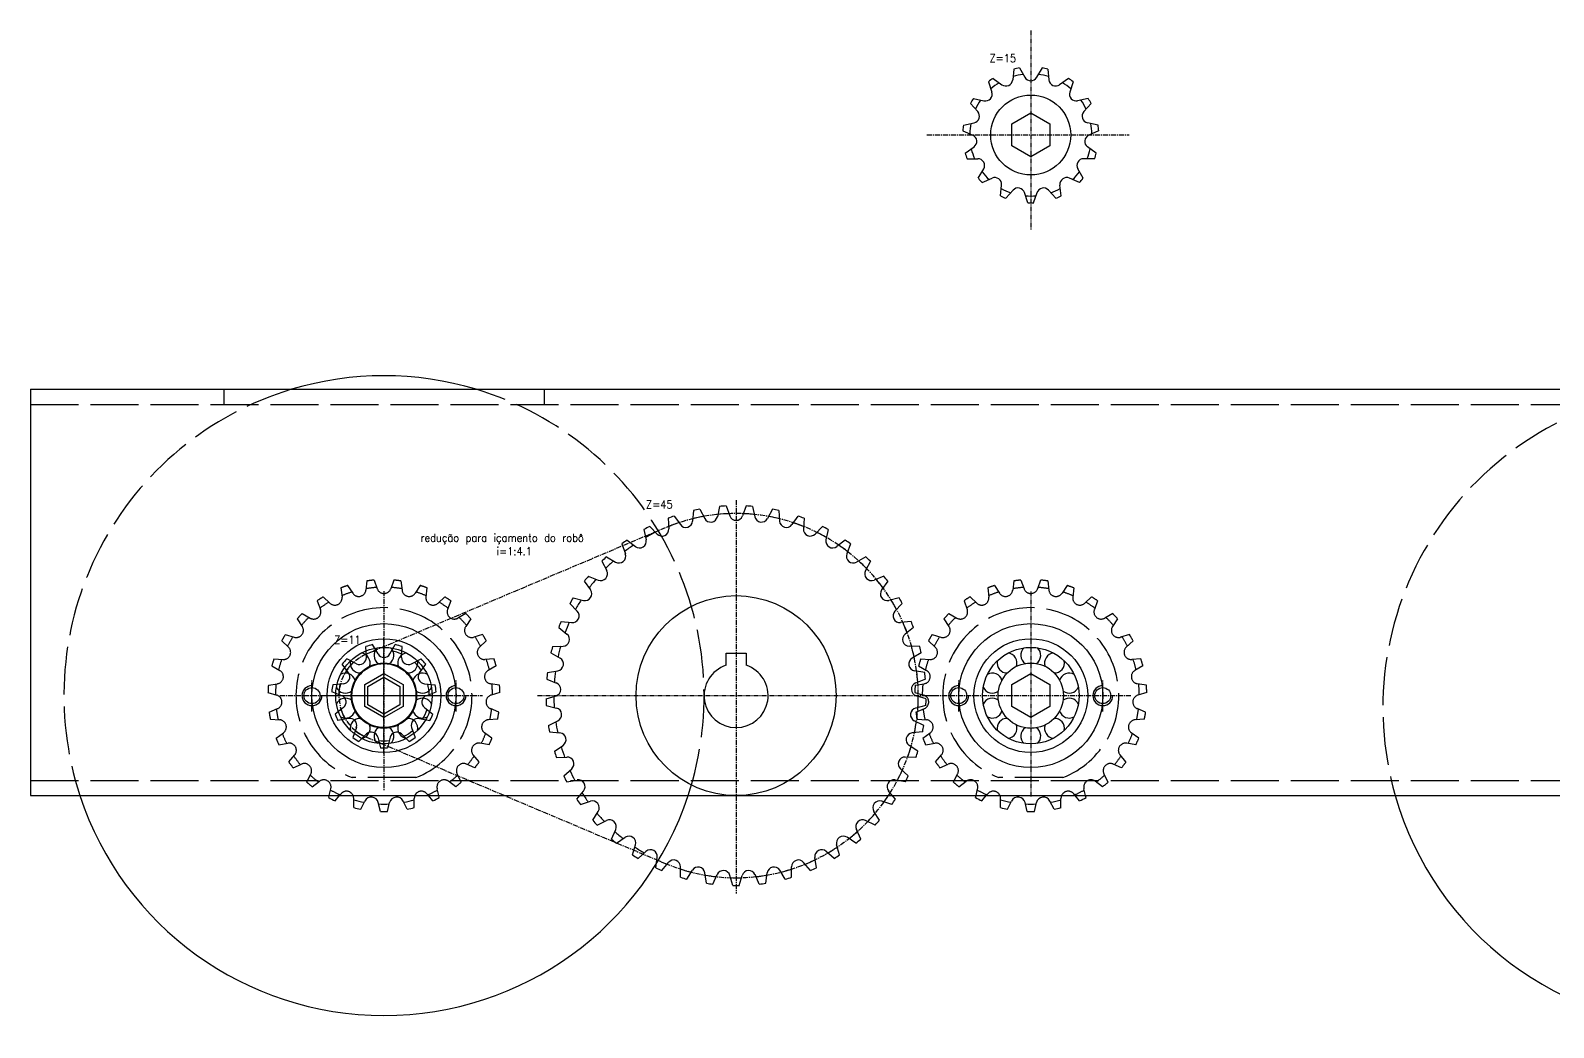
# Model space of a CAD drawing. Extents: x -2365 to 476, y -281 to 1709.
# Drawn here: x -802.7 to -422.1, y 491.6 to 740.9 of the extents above; entities that cross this region are included whole.
import ezdxf

# ---------------------------------------------------------------- set-up
doc = ezdxf.new("R2010")
doc.units = 0
doc.linetypes.add('DASHED', pattern=[15, 12, -3])
doc.linetypes.add('DOT_CENTER', pattern=[2, 1.25, -0.25, 0.25, -0.25])
doc.layers.get('0').update_dxf_attribs({"linetype": 'CONTINUOUS'})
doc.layers.add('1', color=7, linetype='CONTINUOUS')
doc.styles.add('CONVERTER_1', font='txt.shx', dxfattribs={"width": 0.9, "oblique": 15})

# ---------------------------------------------------------------- blocks, each defined once
blk = doc.blocks.new('C', base_point=(-729.23, 560.08))
at = {"layer": '1', "color": 7, "linetype": 'Continuous'}
for p, q in [((-718.79, 584.13), (-718.92, 586.83)), ((-715.87, 584.99), (-717.22, 587.33)), ((-712.92, 584.99), (-711.57, 587.33)), ((-710, 584.13), (-709.87, 586.83)), ((-723.26, 580.24), (-724.83, 582.44)), ((-721.27, 582.54), (-723.67, 583.78)), ((-707.52, 582.54), (-705.12, 583.78)), ((-705.53, 580.24), (-703.96, 582.44)), ((-718.39, 576.88), (-714.39, 579.19)), ((-714.39, 579.19), (-710.39, 576.88)), ((-724.92, 574.54), (-727.43, 575.55)), ((-724.48, 577.56), (-727.18, 577.3)), ((-718.39, 572.26), (-718.39, 576.88)), ((-710.39, 576.88), (-710.39, 572.26)), ((-709.63, 577.32), (-709.63, 571.82)), ((-704.3, 577.56), (-701.61, 577.3)), ((-703.87, 574.54), (-701.36, 575.55)), ((-724.5, 571.63), (-726.62, 569.96)), ((-714.39, 569.95), (-718.39, 572.26)), ((-710.39, 572.26), (-714.39, 569.95)), ((-704.29, 571.63), (-702.16, 569.96)), ((-723.23, 568.86), (-725.89, 568.35)), ((-705.55, 568.86), (-702.9, 568.35)), ((-721.3, 566.63), (-722.19, 564.07)), ((-718.74, 564.99), (-720.7, 563.12)), ((-715.92, 564.16), (-715.28, 561.53)), ((-712.87, 564.16), (-713.51, 561.53)), ((-710.04, 564.99), (-708.09, 563.12)), ((-707.48, 566.63), (-706.6, 564.07))]:
    blk.add_line(p, q, dxfattribs=at)
at = {"layer": '1', "color": 4, "linetype": 'DOT_CENTER'}
for p, q in [((-714.39, 560.08), (-714.39, 589)), ((-729.23, 574.57), (-699.84, 574.57))]:
    blk.add_line(p, q, dxfattribs=at)
at = {"layer": '1', "color": 7, "linetype": 'Continuous'}
blk.add_circle((-714.39, 574.57), 8, dxfattribs=at)
for centre, radius, start, end in [((-714.39, 574.57), 13.07, 102.4816, 110.2457), ((-714.39, 574.57), 13.07, 69.7543, 77.5184), ((-714.39, 574.57), 13.07, 135.2088, 142.973), ((-714.39, 574.57), 11.31, 132.3704, 145.8114), ((-720.49, 584.05), 1.7, -117.2727, 2.7273), ((-714.39, 574.57), 11.31, 99.6431, 113.0841), ((-714.39, 585.84), 1.7, -150, -30), ((-714.39, 574.57), 11.31, 66.9159, 80.3569), ((-708.3, 584.05), 1.7, 177.2727, -62.7273), ((-714.39, 574.57), 11.31, 34.1886, 47.6296), ((-714.39, 574.57), 13.07, 37.027, 44.7912), ((-724.64, 579.25), 1.7, -84.5455, 35.4545), ((-704.14, 579.25), 1.7, 144.5455, -95.4545), ((-714.39, 574.57), 13.07, 167.9361, 175.7003), ((-714.39, 574.57), 11.31, 165.0977, 178.5387), ((-714.39, 574.57), 11.31, 1.4613, 14.9023), ((-714.39, 574.57), 13.07, 4.2997, 12.0639), ((-714.39, 574.57), 11.31, -162.1751, -148.734), ((-725.55, 572.96), 1.7, -51.8182, 68.1818), ((-703.24, 572.96), 1.7, 111.8182, -128.1818), ((-714.39, 574.57), 11.31, -31.266, -17.8249), ((-714.39, 574.57), 13.07, -159.3366, -151.5725), ((-722.91, 567.19), 1.7, -19.0909, 100.9091), ((-705.88, 567.19), 1.7, 79.0909, -160.9091), ((-714.39, 574.57), 13.07, -28.4275, -20.6634), ((-714.39, 574.57), 13.07, -126.6093, -118.8452), ((-714.39, 574.57), 11.31, -129.4478, -116.0068), ((-717.57, 563.75), 1.7, 13.6364, 133.6364), ((-711.22, 563.75), 1.7, 46.3636, 166.3636), ((-714.39, 574.57), 11.31, -63.9932, -50.5522), ((-714.39, 574.57), 13.07, -61.1548, -53.3907), ((-714.39, 574.57), 11.31, -96.7205, -83.2795), ((-714.39, 574.57), 13.07, -93.8821, -86.1179)]:
    blk.add_arc(centre, radius, start, end, dxfattribs=at)
at = {"layer": '1', "color": 4, "linetype": 'DOT_CENTER'}
blk.add_arc((-714.39, 574.57), 11.27, 112.9192, -112.9192, dxfattribs=at)
at = {"layer": '1', "color": 3, "style": 'CONVERTER_1', "width": 0.9}
blk.add_text('Z=11', height=2, dxfattribs=at).set_placement((-726.86, 587.56))
blk = doc.blocks.new('B', base_point=(-676.01, 525.1))
at = {"layer": '1', "color": 7, "linetype": 'Continuous'}
for p, q in [((-637.07, 620.85), (-637.25, 618.23)), ((-635.47, 621.19), (-634.23, 618.87)), ((-630.52, 621.89), (-631.07, 619.31)), ((-628.89, 622), (-627.99, 619.53)), ((-623.89, 622), (-624.8, 619.53)), ((-622.27, 621.89), (-621.72, 619.31)), ((-617.32, 621.19), (-618.55, 618.87)), ((-615.72, 620.85), (-615.54, 618.23)), ((-647.97, 616.89), (-646.14, 614.99)), ((-643.4, 618.92), (-643.22, 616.29)), ((-641.87, 619.48), (-640.32, 617.35)), ((-610.92, 619.48), (-612.47, 617.35)), ((-609.38, 618.92), (-609.57, 616.29)), ((-604.82, 616.89), (-606.65, 614.99)), ((-653.65, 613.47), (-651.57, 611.85)), ((-649.41, 616.12), (-648.86, 613.54)), ((-603.38, 616.12), (-603.92, 613.54)), ((-599.14, 613.47), (-601.21, 611.85)), ((-658.8, 609.3), (-656.52, 607.98)), ((-654.97, 612.51), (-654.07, 610.04)), ((-597.82, 612.51), (-598.72, 610.04)), ((-593.99, 609.3), (-596.27, 607.98)), ((-659.97, 608.16), (-658.73, 605.84)), ((-592.81, 608.16), (-594.05, 605.84)), ((-664.32, 603.16), (-662.77, 601.03)), ((-663.32, 604.45), (-660.87, 603.46)), ((-589.47, 604.45), (-591.91, 603.46)), ((-588.47, 603.16), (-590.01, 601.03)), ((-667.12, 599.02), (-664.56, 598.38)), ((-585.67, 599.02), (-588.23, 598.38)), ((-667.93, 597.61), (-666.1, 595.71)), ((-584.85, 597.61), (-586.68, 595.71)), ((-670.73, 591.6), (-668.66, 589.98)), ((-670.12, 593.12), (-667.5, 592.84)), ((-582.66, 593.12), (-585.28, 592.84)), ((-582.05, 591.6), (-584.13, 589.98)), ((-672.28, 586.85), (-669.64, 586.94)), ((-580.51, 586.85), (-583.14, 586.94)), ((-672.67, 585.27), (-670.39, 583.95)), ((-628.89, 582.17), (-628.89, 585.17)), ((-628.89, 585.17), (-623.89, 585.17)), ((-623.89, 585.17), (-623.89, 582.17)), ((-580.11, 585.27), (-582.39, 583.95)), ((-673.71, 578.72), (-671.27, 577.73)), ((-673.54, 580.34), (-670.95, 580.8)), ((-579.25, 580.34), (-581.84, 580.8)), ((-579.07, 578.72), (-581.52, 577.73)), ((-673.89, 573.73), (-671.38, 574.54)), ((-673.83, 572.1), (-671.27, 571.46)), ((-578.96, 572.1), (-581.51, 571.46)), ((-578.9, 573.73), (-581.41, 574.54)), ((-673.31, 567.13), (-670.94, 568.28)), ((-579.48, 567.13), (-581.85, 568.28)), ((-673.02, 565.52), (-670.4, 565.24)), ((-579.76, 565.52), (-582.38, 565.24)), ((-671.81, 560.67), (-669.63, 562.14)), ((-580.97, 560.67), (-583.16, 562.14)), ((-671.31, 559.12), (-668.68, 559.21)), ((-669.44, 554.48), (-667.48, 556.25)), ((-583.35, 554.48), (-585.31, 556.25)), ((-581.48, 559.12), (-584.11, 559.21)), ((-668.72, 553.02), (-666.13, 553.47)), ((-584.06, 553.02), (-586.66, 553.47)), ((-666.22, 548.69), (-664.53, 550.71)), ((-665.31, 547.33), (-662.8, 548.15)), ((-587.48, 547.33), (-589.98, 548.15)), ((-586.56, 548.69), (-588.26, 550.71)), ((-662.23, 543.4), (-660.84, 545.63)), ((-590.55, 543.4), (-591.95, 545.63)), ((-661.14, 542.18), (-658.77, 543.34)), ((-657.55, 538.71), (-656.47, 541.12)), ((-595.24, 538.71), (-596.31, 541.12)), ((-591.65, 542.18), (-594.01, 543.34)), ((-656.3, 537.66), (-654.11, 539.14)), ((-652.25, 534.72), (-651.53, 537.26)), ((-600.53, 534.72), (-601.26, 537.26)), ((-596.49, 537.66), (-598.67, 539.14)), ((-650.87, 533.86), (-648.91, 535.62)), ((-646.46, 531.51), (-646.09, 534.12)), ((-606.33, 531.51), (-606.7, 534.12)), ((-601.92, 533.86), (-603.88, 535.62)), ((-644.96, 530.85), (-643.27, 532.87)), ((-640.27, 529.14), (-640.27, 531.77)), ((-638.7, 528.69), (-637.3, 530.92)), ((-633.81, 527.65), (-634.18, 530.26)), ((-632.19, 527.42), (-631.12, 529.83)), ((-627.21, 527.08), (-627.94, 529.61)), ((-625.58, 527.08), (-624.85, 529.61)), ((-620.59, 527.42), (-621.66, 529.83)), ((-618.97, 527.65), (-618.61, 530.26)), ((-614.09, 528.69), (-615.48, 530.92)), ((-612.52, 529.14), (-612.52, 531.77)), ((-607.82, 530.85), (-609.52, 532.87))]:
    blk.add_line(p, q, dxfattribs=at)
at = {"layer": '1', "color": 4, "linetype": 'DOT_CENTER'}
for p, q in [((-626.39, 623.41), (-626.39, 525.1)), ((-676.01, 574.57), (-576.17, 574.57))]:
    blk.add_line(p, q, dxfattribs=at)
at = {"layer": '1', "color": 7, "linetype": 'Continuous'}
blk.add_circle((-626.39, 574.57), 25, dxfattribs=at)
for centre, radius, start, end in [((-626.39, 574.57), 47.5, 101.0152, 102.9848), ((-626.39, 574.57), 47.5, 93.0152, 94.9848), ((-626.39, 574.57), 47.5, 85.0152, 86.9848), ((-626.39, 574.57), 47.5, 77.0152, 78.9848), ((-626.39, 574.57), 47.5, 117.0152, 118.9848), ((-626.39, 574.57), 47.5, 109.0152, 110.9848), ((-626.39, 574.57), 45.54, 108.2605, 111.7395), ((-638.95, 618.34), 1.7, -144, -4), ((-626.39, 574.57), 45.54, 100.2605, 103.7395), ((-632.73, 619.67), 1.7, -152, -12), ((-626.39, 574.57), 45.54, 92.2605, 95.7395), ((-626.39, 620.11), 1.7, -160, -20), ((-626.39, 574.57), 45.54, 84.2605, 87.7395), ((-620.06, 619.67), 1.7, -168, -28), ((-626.39, 574.57), 45.54, 76.2605, 79.7395), ((-613.84, 618.34), 1.7, -176, -36), ((-626.39, 574.57), 45.54, 68.2605, 71.7395), ((-626.39, 574.57), 47.5, 69.0152, 70.9848), ((-626.39, 574.57), 47.5, 61.0152, 62.9848), ((-626.39, 574.57), 47.5, 125.0152, 126.9848), ((-650.53, 613.19), 1.7, -128, 12), ((-626.39, 574.57), 45.54, 116.2605, 119.7395), ((-644.92, 616.17), 1.7, -136, 4), ((-607.87, 616.17), 1.7, 176, -44), ((-626.39, 574.57), 45.54, 60.2605, 63.7395), ((-602.26, 613.19), 1.7, 168, -52), ((-626.39, 574.57), 47.5, 53.0152, 54.9848), ((-626.39, 574.57), 47.5, 133.0152, 134.9848), ((-655.67, 609.45), 1.7, -120, 20), ((-626.39, 574.57), 45.54, 124.2605, 127.7395), ((-626.39, 574.57), 45.54, 52.2605, 55.7395), ((-597.12, 609.45), 1.7, 160, -60), ((-626.39, 574.57), 47.5, 45.0152, 46.9848), ((-660.24, 605.04), 1.7, -112, 28), ((-626.39, 574.57), 45.54, 132.2605, 135.7395), ((-626.39, 574.57), 45.54, 44.2605, 47.7395), ((-592.55, 605.04), 1.7, 152, -68), ((-626.39, 574.57), 47.5, 141.0152, 142.9848), ((-626.39, 574.57), 45.54, 140.2605, 143.7395), ((-626.39, 574.57), 45.54, 36.2605, 39.7395), ((-626.39, 574.57), 47.5, 37.0152, 38.9848), ((-626.39, 574.57), 47.5, 149.0152, 150.9848), ((-626.39, 574.57), 45.54, 148.2605, 151.7395), ((-664.15, 600.03), 1.7, -104, 36), ((-588.64, 600.03), 1.7, 144, -76), ((-626.39, 574.57), 45.54, 28.2605, 31.7395), ((-626.39, 574.57), 47.5, 29.0152, 30.9848), ((-667.32, 594.53), 1.7, -96, 44), ((-585.46, 594.53), 1.7, 136, -84), ((-626.39, 574.57), 47.5, 157.0152, 158.9848), ((-626.39, 574.57), 45.54, 156.2605, 159.7395), ((-626.39, 574.57), 45.54, 20.2605, 23.7395), ((-626.39, 574.57), 47.5, 21.0152, 22.9848), ((-626.39, 574.57), 47.5, 165.0152, 166.9848), ((-626.39, 574.57), 45.54, 164.2605, 167.7395), ((-669.7, 588.64), 1.7, -88, 52), ((-583.08, 588.64), 1.7, 128, -92), ((-626.39, 574.57), 45.54, 12.2605, 15.7395), ((-626.39, 574.57), 47.5, 13.0152, 14.9848), ((-671.24, 582.48), 1.7, -80, 60), ((-581.54, 582.48), 1.7, 120, -100), ((-626.39, 574.57), 47.5, 173.0152, 174.9848), ((-626.39, 574.57), 45.54, 172.2605, 175.7395), ((-626.39, 574.57), 8, 108.21, 71.79), ((-626.39, 574.57), 45.54, 4.2605, 7.7395), ((-626.39, 574.57), 47.5, 5.0152, 6.9848), ((-671.91, 576.16), 1.7, -72, 68), ((-580.88, 576.16), 1.7, 112, -108), ((-626.39, 574.57), 47.5, -178.9848, -177.0152), ((-626.39, 574.57), 45.54, -179.7395, -176.2605), ((-671.68, 569.81), 1.7, -64, 76), ((-581.1, 569.81), 1.7, 104, -116), ((-626.39, 574.57), 45.54, -3.7395, -0.2605), ((-626.39, 574.57), 47.5, -2.9848, -1.0152), ((-626.39, 574.57), 45.54, -171.7395, -168.2605), ((-626.39, 574.57), 45.54, -11.7395, -8.2605), ((-626.39, 574.57), 47.5, -170.9848, -169.0152), ((-670.58, 563.55), 1.7, -56, 84), ((-582.21, 563.55), 1.7, 96, -124), ((-626.39, 574.57), 47.5, -10.9848, -9.0152), ((-626.39, 574.57), 47.5, -162.9848, -161.0152), ((-626.39, 574.57), 45.54, -163.7395, -160.2605), ((-626.39, 574.57), 45.54, -19.7395, -16.2605), ((-626.39, 574.57), 47.5, -18.9848, -17.0152), ((-668.62, 557.51), 1.7, -48, 92), ((-626.39, 574.57), 45.54, -155.7395, -152.2605), ((-626.39, 574.57), 45.54, -27.7395, -24.2605), ((-584.17, 557.51), 1.7, 88, -132), ((-626.39, 574.57), 47.5, -154.9848, -153.0152), ((-665.83, 551.8), 1.7, -40, 100), ((-586.95, 551.8), 1.7, 80, -140), ((-626.39, 574.57), 47.5, -26.9848, -25.0152), ((-626.39, 574.57), 47.5, -146.9848, -145.0152), ((-626.39, 574.57), 45.54, -147.7395, -144.2605), ((-662.28, 546.53), 1.7, -32, 108), ((-590.51, 546.53), 1.7, 72, -148), ((-626.39, 574.57), 45.54, -35.7395, -32.2605), ((-626.39, 574.57), 47.5, -34.9848, -33.0152), ((-626.39, 574.57), 45.54, -139.7395, -136.2605), ((-626.39, 574.57), 45.54, -43.7395, -40.2605), ((-626.39, 574.57), 47.5, -138.9848, -137.0152), ((-658.03, 541.81), 1.7, -24, 116), ((-626.39, 574.57), 45.54, -131.7395, -128.2605), ((-626.39, 574.57), 45.54, -51.7395, -48.2605), ((-594.76, 541.81), 1.7, 64, -156), ((-626.39, 574.57), 47.5, -42.9848, -41.0152), ((-626.39, 574.57), 47.5, -130.9848, -129.0152), ((-653.16, 537.73), 1.7, -16, 124), ((-599.63, 537.73), 1.7, 56, -164), ((-626.39, 574.57), 47.5, -50.9848, -49.0152), ((-626.39, 574.57), 47.5, -122.9848, -121.0152), ((-626.39, 574.57), 45.54, -123.7395, -120.2605), ((-647.77, 534.36), 1.7, -8, 132), ((-626.39, 574.57), 45.54, -115.7395, -112.2605), ((-641.97, 531.77), 1.7, 0, 140), ((-610.82, 531.77), 1.7, 40, 180), ((-626.39, 574.57), 45.54, -67.7395, -64.2605), ((-605.01, 534.36), 1.7, 48, -172), ((-626.39, 574.57), 45.54, -59.7395, -56.2605), ((-626.39, 574.57), 47.5, -58.9848, -57.0152), ((-626.39, 574.57), 47.5, -114.9848, -113.0152), ((-626.39, 574.57), 45.54, -107.7395, -104.2605), ((-626.39, 574.57), 47.5, -106.9848, -105.0152), ((-635.86, 530.02), 1.7, 8, 148), ((-626.39, 574.57), 45.54, -99.7395, -96.2605), ((-629.57, 529.14), 1.7, 16, 156), ((-623.22, 529.14), 1.7, 24, 164), ((-626.39, 574.57), 45.54, -83.7395, -80.2605), ((-616.92, 530.02), 1.7, 32, 172), ((-626.39, 574.57), 45.54, -75.7395, -72.2605), ((-626.39, 574.57), 47.5, -74.9848, -73.0152), ((-626.39, 574.57), 47.5, -66.9848, -65.0152), ((-626.39, 574.57), 47.5, -98.9848, -97.0152), ((-626.39, 574.57), 45.54, -91.7395, -88.2605), ((-626.39, 574.57), 47.5, -90.9848, -89.0152), ((-626.39, 574.57), 47.5, -82.9848, -81.0152)]:
    blk.add_arc(centre, radius, start, end, dxfattribs=at)
at = {"layer": '1', "color": 4, "linetype": 'DOT_CENTER'}
blk.add_arc((-626.39, 574.57), 45.54, -112.9192, 112.9192, dxfattribs=at)
at = {"layer": '1', "color": 3, "style": 'CONVERTER_1', "width": 0.9}
blk.add_text('Z=45', height=2, dxfattribs=at).set_placement((-648.89, 621.39))
blk = doc.blocks.new('TOP__88', base_point=(-446.31, 238.51))
at = {"layer": '1', "color": 7, "linetype": 'Continuous'}
for p, q in [((-802.74, 651.17), (-802.74, 549.57)), ((-802.74, 651.17), (33.26, 651.17)), ((33.26, 651.17), (33.26, 549.57)), ((-557.51, 577.32), (-552.74, 580.07)), ((-552.74, 580.07), (-547.98, 577.32)), ((-59.56, 577.32), (-54.79, 580.07)), ((-54.79, 580.07), (-50.03, 577.32)), ((-557.51, 571.82), (-557.51, 577.32)), ((-547.98, 577.32), (-547.98, 571.82)), ((-389.51, 574.32), (-384.74, 577.07)), ((-384.74, 577.07), (-379.98, 574.32)), ((-59.56, 571.82), (-59.56, 577.32)), ((-50.03, 577.32), (-50.03, 571.82)), ((-552.74, 569.07), (-557.51, 571.82)), ((-547.98, 571.82), (-552.74, 569.07)), ((-389.51, 568.82), (-389.51, 574.32)), ((-379.98, 574.32), (-379.98, 568.82)), ((-54.79, 569.07), (-59.56, 571.82)), ((-50.03, 571.82), (-54.79, 569.07)), ((-384.74, 566.07), (-389.51, 568.82)), ((-379.98, 568.82), (-384.74, 566.07)), ((-380.53, 554.07), (-388.96, 554.07)), ((-802.74, 549.57), (33.26, 549.57))]:
    blk.add_line(p, q, dxfattribs=at)
at = {"layer": '1', "color": 4, "linetype": 'DASHED'}
for p, q in [((-754.39, 651.17), (-754.39, 647.37)), ((-674.39, 651.17), (-674.39, 647.37)), ((-417.24, 651.17), (-417.24, 647.37)), ((-352.24, 651.17), (-352.24, 647.37)), ((-94.79, 651.17), (-94.79, 647.37)), ((-14.79, 651.17), (-14.79, 647.37)), ((-802.74, 647.37), (33.26, 647.37)), ((-719.16, 577.32), (-714.39, 580.07)), ((-714.39, 580.07), (-709.63, 577.32)), ((-719.16, 571.82), (-719.16, 577.32)), ((-709.63, 577.32), (-709.63, 571.82)), ((-714.39, 569.07), (-719.16, 571.82)), ((-709.63, 571.82), (-714.39, 569.07)), ((-802.74, 553.37), (33.26, 553.37)), ((-706.41, 554.07), (-722.38, 554.07)), ((-544.76, 554.07), (-560.73, 554.07)), ((-388.96, 554.07), (-398.08, 554.07)), ((-371.41, 554.07), (-380.53, 554.07)), ((-46.81, 554.07), (-62.78, 554.07))]:
    blk.add_line(p, q, dxfattribs=at)
at = {"layer": '1', "color": 4, "linetype": 'DOT_CENTER'}
for p, q in [((-714.39, 600.71), (-714.39, 550.83)), ((-552.74, 600.63), (-552.74, 549.26)), ((-54.79, 599.76), (-54.79, 550.79)), ((-384.74, 596.99), (-384.74, 547.78)), ((-732.39, 570.57), (-732.39, 578.57)), ((-696.39, 570.57), (-696.39, 578.57)), ((-570.74, 570.57), (-570.74, 578.57)), ((-534.74, 570.57), (-534.74, 578.57)), ((-402.74, 567.57), (-402.74, 575.57)), ((-366.74, 567.57), (-366.74, 575.57)), ((-72.79, 570.57), (-72.79, 578.57)), ((-36.79, 570.57), (-36.79, 578.57)), ((-740.39, 574.57), (-689.77, 574.57)), ((-578.95, 574.57), (-527.57, 574.57)), ((-414.61, 571.57), (-354.02, 571.57)), ((-79.57, 574.57), (-30.74, 574.57))]:
    blk.add_line(p, q, dxfattribs=at)
at = {"layer": '1', "color": 7, "linetype": 'Continuous'}
for centre, radius in [((-714.39, 574.57), 18), ((-552.74, 574.57), 18), ((-54.79, 574.57), 18), ((-714.39, 574.57), 14.22), ((-714.39, 574.57), 12.06), ((-552.74, 574.57), 14.22), ((-552.74, 574.57), 12.06), ((-54.79, 574.57), 14.22), ((-54.79, 574.57), 12.06), ((-714.39, 574.57), 8.16), ((-552.74, 574.57), 8.16), ((-384.74, 571.57), 14.22), ((-384.74, 571.57), 12.06), ((-54.79, 574.57), 8.16), ((-384.74, 571.57), 8.16), ((-732.39, 574.57), 2), ((-696.39, 574.57), 2), ((-570.74, 574.57), 2), ((-534.74, 574.57), 2), ((-72.79, 574.57), 2), ((-36.79, 574.57), 2), ((-402.74, 571.57), 2), ((-366.74, 571.57), 2)]:
    blk.add_circle(centre, radius, dxfattribs=at)
at = {"layer": '1', "color": 4, "linetype": 'DASHED'}
for centre, radius, start, end in [((-714.39, 574.57), 80, 106.7642, -161.79), ((-714.39, 574.57), 80, -18.21, 73.2358), ((-384.74, 571.57), 80, 95.732, -164.038), ((-384.74, 571.57), 80, -15.962, 84.268), ((-54.79, 574.57), 80, 106.7642, -161.79), ((-54.79, 574.57), 80, -18.21, 73.2358), ((-714.39, 574.57), 22, -68.72, -111.28), ((-552.74, 574.57), 22, -68.72, -111.28), ((-54.79, 574.57), 22, -68.72, -111.28), ((-384.74, 571.57), 22, -52.6982, -127.3018)]:
    blk.add_arc(centre, radius, start, end, dxfattribs=at)
at = {"layer": '1', "color": 7, "linetype": 'Continuous'}
for centre, radius, start, end in [((-714.39, 574.57), 80, 73.2358, 106.7642), ((-384.74, 571.57), 80, 84.268, 95.732), ((-54.79, 574.57), 80, 73.2358, 106.7642), ((-714.39, 584.66), 2.49, 131.7629, -124.301), ((-714.39, 584.66), 2.49, -55.699, 48.2371), ((-552.74, 584.66), 2.49, 131.7629, -124.301), ((-552.74, 584.66), 2.49, -55.699, 48.2371), ((-384.74, 571.57), 18, 0, -103.5362), ((-54.79, 584.66), 2.49, 131.7629, -124.301), ((-54.79, 584.66), 2.49, -55.699, 48.2371), ((-720.33, 582.73), 2.49, 167.7629, -88.301), ((-720.33, 582.73), 2.49, -19.699, 84.2371), ((-708.46, 582.73), 2.49, 95.7629, -160.301), ((-708.46, 582.73), 2.49, -91.699, 12.2371), ((-558.67, 582.73), 2.49, 167.7629, -88.301), ((-558.67, 582.73), 2.49, -19.699, 84.2371), ((-546.81, 582.73), 2.49, 95.7629, -160.301), ((-546.81, 582.73), 2.49, -91.699, 12.2371), ((-384.74, 581.66), 2.49, 131.7629, -124.301), ((-384.74, 581.66), 2.49, -55.699, 48.2371), ((-60.73, 582.73), 2.49, 167.7629, -88.301), ((-60.73, 582.73), 2.49, -19.699, 84.2371), ((-48.86, 582.73), 2.49, 95.7629, -160.301), ((-48.86, 582.73), 2.49, -91.699, 12.2371), ((-723.99, 577.69), 2.49, 16.301, 120.2371), ((-704.79, 577.69), 2.49, 59.7629, 163.699), ((-562.34, 577.69), 2.49, 16.301, 120.2371), ((-543.14, 577.69), 2.49, 59.7629, 163.699), ((-390.68, 579.73), 2.49, 167.7629, -88.301), ((-390.68, 579.73), 2.49, -19.699, 84.2371), ((-378.81, 579.73), 2.49, 95.7629, -160.301), ((-378.81, 579.73), 2.49, -91.699, 12.2371), ((-64.39, 577.69), 2.49, 16.301, 120.2371), ((-45.19, 577.69), 2.49, 59.7629, 163.699), ((-723.99, 577.69), 2.49, -156.2371, -52.301), ((-704.79, 577.69), 2.49, -127.699, -23.7629), ((-562.34, 577.69), 2.49, -156.2371, -52.301), ((-543.14, 577.69), 2.49, -127.699, -23.7629), ((-394.34, 574.69), 2.49, 16.301, 120.2371), ((-375.14, 574.69), 2.49, 59.7629, 163.699), ((-64.39, 577.69), 2.49, -156.2371, -52.301), ((-45.19, 577.69), 2.49, -127.699, -23.7629), ((-723.99, 571.45), 2.49, 52.301, 156.2371), ((-704.79, 571.45), 2.49, 23.7629, 127.699), ((-562.34, 571.45), 2.49, 52.301, 156.2371), ((-543.14, 571.45), 2.49, 23.7629, 127.699), ((-394.34, 574.69), 2.49, -156.2371, -52.301), ((-384.74, 571.57), 18, -76.4638, 0), ((-375.14, 574.69), 2.49, -127.699, -23.7629), ((-64.39, 571.45), 2.49, 52.301, 156.2371), ((-45.19, 571.45), 2.49, 23.7629, 127.699), ((-723.99, 571.45), 2.49, -120.2371, -16.301), ((-720.33, 566.4), 2.49, 88.301, -167.7629), ((-720.33, 566.4), 2.49, -84.2371, 19.699), ((-708.46, 566.4), 2.49, 160.301, -95.7629), ((-708.46, 566.4), 2.49, -12.2371, 91.699), ((-704.79, 571.45), 2.49, -163.699, -59.7629), ((-562.34, 571.45), 2.49, -120.2371, -16.301), ((-558.67, 566.4), 2.49, 88.301, -167.7629), ((-558.67, 566.4), 2.49, -84.2371, 19.699), ((-546.81, 566.4), 2.49, 160.301, -95.7629), ((-546.81, 566.4), 2.49, -12.2371, 91.699), ((-543.14, 571.45), 2.49, -163.699, -59.7629), ((-394.34, 568.45), 2.49, 52.301, 156.2371), ((-394.34, 568.45), 2.49, -120.2371, -16.301), ((-375.14, 568.45), 2.49, -163.699, -59.7629), ((-375.14, 568.45), 2.49, 23.7629, 127.699), ((-64.39, 571.45), 2.49, -120.2371, -16.301), ((-60.73, 566.4), 2.49, 88.301, -167.7629), ((-60.73, 566.4), 2.49, -84.2371, 19.699), ((-48.86, 566.4), 2.49, 160.301, -95.7629), ((-48.86, 566.4), 2.49, -12.2371, 91.699), ((-45.19, 571.45), 2.49, -163.699, -59.7629), ((-714.39, 564.48), 2.49, 124.301, -131.7629), ((-714.39, 564.48), 2.49, -48.2371, 55.699), ((-552.74, 564.48), 2.49, 124.301, -131.7629), ((-552.74, 564.48), 2.49, -48.2371, 55.699), ((-390.68, 563.4), 2.49, 88.301, -167.7629), ((-390.68, 563.4), 2.49, -84.2371, 19.699), ((-384.74, 561.48), 2.49, 124.301, -131.7629), ((-384.74, 561.48), 2.49, -48.2371, 55.699), ((-378.81, 563.4), 2.49, 160.301, -95.7629), ((-378.81, 563.4), 2.49, -12.2371, 91.699), ((-54.79, 564.48), 2.49, 124.301, -131.7629), ((-54.79, 564.48), 2.49, -48.2371, 55.699), ((-714.39, 574.57), 80, -161.79, -18.21), ((-384.74, 571.57), 80, -164.038, -15.962), ((-54.79, 574.57), 80, -161.79, -18.21)]:
    blk.add_arc(centre, radius, start, end, dxfattribs=at)
at = {"layer": '1', "color": 4, "linetype": 'Continuous'}
for centre in [(-732.39, 574.57), (-696.39, 574.57), (-570.74, 574.57), (-534.74, 574.57), (-72.79, 574.57), (-36.79, 574.57), (-402.74, 571.57), (-366.74, 571.57)]:
    blk.add_arc(centre, 2.5, 90, 0, dxfattribs=at)
blk = doc.blocks.new('TOP__91', base_point=(-792.78, 438.32))
at = {"layer": '1', "color": 4, "linetype": 'DASHED'}
for p, q in [((-563.5, 601.5), (-563.23, 599.22)), ((-561.82, 602.11), (-560.55, 600.19)), ((-557, 603.25), (-557.26, 600.97)), ((-555.22, 603.46), (-554.43, 601.3)), ((-550.27, 603.46), (-551.05, 601.3)), ((-548.49, 603.25), (-548.22, 600.97)), ((-543.67, 602.11), (-544.93, 600.19)), ((-541.99, 601.5), (-542.26, 599.22)), ((-569.42, 598.3), (-568.63, 596.14)), ((-567.92, 599.28), (-566.25, 597.7)), ((-537.56, 599.28), (-539.23, 597.7)), ((-536.07, 598.3), (-536.85, 596.14)), ((-573.21, 595.11), (-571.22, 593.96)), ((-532.27, 595.11), (-534.26, 593.96)), ((-574.44, 593.81), (-573.18, 591.89)), ((-531.05, 593.81), (-532.31, 591.89)), ((-578.29, 588.29), (-576.62, 586.71)), ((-577.4, 589.84), (-575.2, 589.18)), ((-528.09, 589.84), (-530.29, 589.18)), ((-527.19, 588.29), (-528.86, 586.71)), ((-580.25, 583.74), (-577.96, 583.6)), ((-525.23, 583.74), (-527.52, 583.6)), ((-580.77, 582.03), (-578.78, 580.88)), ((-524.72, 582.03), (-526.71, 580.88)), ((-581.73, 575.36), (-579.53, 574.7)), ((-581.63, 577.15), (-579.36, 577.55)), ((-523.86, 577.15), (-526.12, 577.55)), ((-523.75, 575.36), (-525.96, 574.7)), ((-581.44, 570.42), (-579.33, 571.33)), ((-524.04, 570.42), (-526.15, 571.33)), ((-581.13, 568.65), (-578.84, 568.52)), ((-524.35, 568.65), (-526.65, 568.52)), ((-579.71, 563.91), (-577.87, 565.28)), ((-525.77, 563.91), (-527.62, 565.28)), ((-579, 562.27), (-576.74, 562.67)), ((-576.53, 557.98), (-575.05, 559.74)), ((-528.96, 557.98), (-530.44, 559.74)), ((-526.48, 562.27), (-528.74, 562.67)), ((-575.46, 556.54), (-573.35, 557.45)), ((-530.03, 556.54), (-532.14, 557.45)), ((-572.06, 552.94), (-571.03, 554.99)), ((-570.69, 551.79), (-568.85, 553.16)), ((-534.8, 551.79), (-536.64, 553.16)), ((-533.43, 552.94), (-534.46, 554.99)), ((-566.43, 549.57), (-566.02, 551.3)), ((-563.86, 549.57), (-563.48, 550.02)), ((-541.63, 549.57), (-542.01, 550.02)), ((-539.05, 549.57), (-539.47, 551.3))]:
    blk.add_line(p, q, dxfattribs=at)
at = {"layer": '1', "color": 7, "linetype": 'Continuous'}
for p, q in [((-566.55, 549.07), (-566.43, 549.57)), ((-564.95, 548.26), (-563.86, 549.57)), ((-560.3, 546.57), (-560.3, 548.87)), ((-558.56, 546.16), (-557.53, 548.21)), ((-546.93, 546.16), (-547.96, 548.21)), ((-545.19, 546.57), (-545.19, 548.87)), ((-540.53, 548.26), (-541.63, 549.57)), ((-538.94, 549.07), (-539.05, 549.57)), ((-553.64, 545.58), (-554.17, 547.82)), ((-551.85, 545.58), (-551.32, 547.82))]:
    blk.add_line(p, q, dxfattribs=at)
at = {"layer": '1', "color": 4, "linetype": 'DASHED'}
for centre, radius, start, end in [((-552.74, 574.57), 29, 108.2341, 111.7659), ((-552.74, 574.57), 27.12, 93.8287, 99.5047), ((-552.74, 574.57), 29, 94.9008, 98.4326), ((-552.74, 574.57), 27.12, 80.4953, 86.1713), ((-552.74, 574.57), 29, 81.5674, 85.0992), ((-552.74, 574.57), 29, 68.2341, 71.7659), ((-552.74, 574.57), 29, 121.5674, 125.0992), ((-552.74, 574.57), 27.12, 120.4953, 126.1713), ((-565.02, 599.01), 1.8, -133.3333, 6.6667), ((-552.74, 574.57), 27.12, 107.162, 112.838), ((-559.05, 601.18), 1.8, -146.6667, -6.6667), ((-552.74, 601.92), 1.8, -160, -20), ((-546.44, 601.18), 1.8, -173.3333, -33.3333), ((-552.74, 574.57), 27.12, 67.162, 72.838), ((-540.47, 599.01), 1.8, 173.3333, -46.6667), ((-552.74, 574.57), 27.12, 53.8287, 59.5047), ((-552.74, 574.57), 29, 54.9008, 58.4326), ((-552.74, 574.57), 29, 134.9008, 138.4326), ((-552.74, 574.57), 27.12, 133.8287, 139.5047), ((-570.32, 595.52), 1.8, -120, 20), ((-535.16, 595.52), 1.8, 160, -60), ((-552.74, 574.57), 27.12, 40.4953, 46.1713), ((-552.74, 574.57), 29, 41.5674, 45.0992), ((-574.68, 590.9), 1.8, -106.6667, 33.3333), ((-530.8, 590.9), 1.8, 146.6667, -73.3333), ((-552.74, 574.57), 29, 148.2341, 151.7659), ((-577.86, 585.4), 1.8, -93.3333, 46.6667), ((-552.74, 574.57), 27.12, 147.162, 152.838), ((-552.74, 574.57), 27.12, 27.162, 32.838), ((-527.63, 585.4), 1.8, 133.3333, -86.6667), ((-552.74, 574.57), 29, 28.2341, 31.7659), ((-552.74, 574.57), 29, 161.5674, 165.0992), ((-552.74, 574.57), 27.12, 160.4953, 166.1713), ((-552.74, 574.57), 27.12, 13.8287, 19.5047), ((-552.74, 574.57), 29, 14.9008, 18.4326), ((-579.68, 579.32), 1.8, -80, 60), ((-525.81, 579.32), 1.8, 120, -100), ((-552.74, 574.57), 29, 174.9008, 178.4326), ((-552.74, 574.57), 27.12, 173.8287, 179.5047), ((-552.74, 574.57), 27.12, 0.4953, 6.1713), ((-552.74, 574.57), 29, 1.5674, 5.0992), ((-552.74, 574.57), 27.12, -172.838, -167.162), ((-580.05, 572.98), 1.8, -66.6667, 73.3333), ((-525.44, 572.98), 1.8, 106.6667, -113.3333), ((-552.74, 574.57), 27.12, -12.838, -7.162), ((-552.74, 574.57), 29, -171.7659, -168.2341), ((-578.94, 566.72), 1.8, -53.3333, 86.6667), ((-526.54, 566.72), 1.8, 93.3333, -126.6667), ((-552.74, 574.57), 29, -11.7659, -8.2341), ((-552.74, 574.57), 29, -158.4326, -154.9008), ((-552.74, 574.57), 27.12, -159.5047, -153.8287), ((-552.74, 574.57), 27.12, -26.1713, -20.4953), ((-552.74, 574.57), 29, -25.0992, -21.5674), ((-576.43, 560.89), 1.8, -40, 100), ((-529.06, 560.89), 1.8, 80, -140), ((-552.74, 574.57), 29, -145.0992, -141.5674), ((-552.74, 574.57), 27.12, -146.1713, -140.4953), ((-572.64, 555.8), 1.8, -26.6667, 113.3333), ((-532.85, 555.8), 1.8, 66.6667, -153.3333), ((-552.74, 574.57), 27.12, -39.5047, -33.8287), ((-552.74, 574.57), 29, -38.4326, -34.9008), ((-552.74, 574.57), 29, -131.7659, -128.2341), ((-552.74, 574.57), 27.12, -132.838, -127.162), ((-567.77, 551.72), 1.8, -13.3333, 126.6667), ((-537.71, 551.72), 1.8, 53.3333, -166.6667), ((-552.74, 574.57), 27.12, -52.838, -47.162), ((-552.74, 574.57), 29, -51.7659, -48.2341), ((-552.74, 574.57), 27.12, -119.5047, -113.8287), ((-562.1, 548.87), 1.8, 22.9059, 140), ((-543.39, 548.87), 1.8, 40, 157.0941), ((-552.74, 574.57), 27.12, -66.1713, -60.4953)]:
    blk.add_arc(centre, radius, start, end, dxfattribs=at)
at = {"layer": '1', "color": 7, "linetype": 'Continuous'}
for centre, radius, start, end in [((-552.74, 574.57), 29, -118.4326, -114.9008), ((-562.1, 548.87), 1.8, 0, 22.9059), ((-552.74, 574.57), 27.12, -106.1713, -100.4953), ((-555.92, 547.4), 1.8, 13.3333, 153.3333), ((-549.57, 547.4), 1.8, 26.6667, 166.6667), ((-552.74, 574.57), 27.12, -79.5047, -73.8287), ((-543.39, 548.87), 1.8, 157.0941, 180), ((-552.74, 574.57), 29, -65.0992, -61.5674), ((-552.74, 574.57), 29, -105.0992, -101.5674), ((-552.74, 574.57), 27.12, -92.838, -87.162), ((-552.74, 574.57), 29, -91.7659, -88.2341), ((-552.74, 574.57), 29, -78.4326, -74.9008)]:
    blk.add_arc(centre, radius, start, end, dxfattribs=at)
blk = doc.blocks.new('TOP__92', base_point=(-954.43, 438.32))
at = {"layer": '1', "color": 4, "linetype": 'DASHED'}
for p, q in [((-725.15, 601.5), (-724.88, 599.22)), ((-723.47, 602.11), (-722.2, 600.19)), ((-718.65, 603.25), (-718.91, 600.97)), ((-716.87, 603.46), (-716.08, 601.3)), ((-711.92, 603.46), (-712.7, 601.3)), ((-710.14, 603.25), (-709.87, 600.97)), ((-705.32, 602.11), (-706.58, 600.19)), ((-703.64, 601.5), (-703.91, 599.22)), ((-731.07, 598.3), (-730.28, 596.14)), ((-729.57, 599.28), (-727.9, 597.7)), ((-699.21, 599.28), (-700.88, 597.7)), ((-697.72, 598.3), (-698.5, 596.14)), ((-734.86, 595.11), (-732.87, 593.96)), ((-693.92, 595.11), (-695.91, 593.96)), ((-736.09, 593.81), (-734.83, 591.89)), ((-692.7, 593.81), (-693.96, 591.89)), ((-739.94, 588.29), (-738.27, 586.71)), ((-739.05, 589.84), (-736.85, 589.18)), ((-689.74, 589.84), (-691.94, 589.18)), ((-688.84, 588.29), (-690.52, 586.71)), ((-741.91, 583.74), (-739.61, 583.6)), ((-686.88, 583.74), (-689.18, 583.6)), ((-742.42, 582.03), (-740.43, 580.88)), ((-686.37, 582.03), (-688.36, 580.88)), ((-743.38, 575.36), (-741.18, 574.7)), ((-743.28, 577.15), (-741.02, 577.55)), ((-685.51, 577.15), (-687.77, 577.55)), ((-685.4, 575.36), (-687.61, 574.7)), ((-743.09, 570.42), (-740.98, 571.33)), ((-685.69, 570.42), (-687.8, 571.33)), ((-742.78, 568.65), (-740.49, 568.52)), ((-686, 568.65), (-688.3, 568.52)), ((-741.36, 563.91), (-739.52, 565.28)), ((-687.42, 563.91), (-689.27, 565.28)), ((-740.65, 562.27), (-738.39, 562.67)), ((-738.18, 557.98), (-736.7, 559.74)), ((-690.61, 557.98), (-692.09, 559.74)), ((-688.13, 562.27), (-690.39, 562.67)), ((-737.11, 556.54), (-735, 557.45)), ((-691.68, 556.54), (-693.79, 557.45)), ((-733.71, 552.94), (-732.68, 554.99)), ((-732.34, 551.79), (-730.5, 553.16)), ((-696.45, 551.79), (-698.29, 553.16)), ((-695.08, 552.94), (-696.11, 554.99)), ((-728.08, 549.57), (-727.67, 551.3)), ((-725.51, 549.57), (-725.13, 550.02)), ((-703.28, 549.57), (-703.66, 550.02)), ((-700.7, 549.57), (-701.12, 551.3))]:
    blk.add_line(p, q, dxfattribs=at)
at = {"layer": '1', "color": 7, "linetype": 'Continuous'}
for p, q in [((-728.2, 549.07), (-728.08, 549.57)), ((-726.6, 548.26), (-725.51, 549.57)), ((-721.95, 546.57), (-721.95, 548.87)), ((-720.21, 546.16), (-719.18, 548.21)), ((-708.58, 546.16), (-709.61, 548.21)), ((-706.84, 546.57), (-706.84, 548.87)), ((-702.18, 548.26), (-703.28, 549.57)), ((-700.59, 549.07), (-700.7, 549.57)), ((-715.29, 545.58), (-715.82, 547.82)), ((-713.5, 545.58), (-712.97, 547.82))]:
    blk.add_line(p, q, dxfattribs=at)
at = {"layer": '1', "color": 4, "linetype": 'DASHED'}
for centre, radius, start, end in [((-714.39, 574.57), 29, 108.2341, 111.7659), ((-714.39, 574.57), 27.12, 93.8287, 99.5047), ((-714.39, 574.57), 29, 94.9008, 98.4326), ((-714.39, 574.57), 27.12, 80.4953, 86.1713), ((-714.39, 574.57), 29, 81.5674, 85.0992), ((-714.39, 574.57), 29, 68.2341, 71.7659), ((-714.39, 574.57), 29, 121.5674, 125.0992), ((-714.39, 574.57), 27.12, 120.4953, 126.1713), ((-726.67, 599.01), 1.8, -133.3333, 6.6667), ((-714.39, 574.57), 27.12, 107.162, 112.838), ((-720.7, 601.18), 1.8, -146.6667, -6.6667), ((-714.39, 601.92), 1.8, -160, -20), ((-708.09, 601.18), 1.8, -173.3333, -33.3333), ((-714.39, 574.57), 27.12, 67.162, 72.838), ((-702.12, 599.01), 1.8, 173.3333, -46.6667), ((-714.39, 574.57), 27.12, 53.8287, 59.5047), ((-714.39, 574.57), 29, 54.9008, 58.4326), ((-714.39, 574.57), 29, 134.9008, 138.4326), ((-714.39, 574.57), 27.12, 133.8287, 139.5047), ((-731.97, 595.52), 1.8, -120, 20), ((-696.81, 595.52), 1.8, 160, -60), ((-714.39, 574.57), 27.12, 40.4953, 46.1713), ((-714.39, 574.57), 29, 41.5674, 45.0992), ((-736.33, 590.9), 1.8, -106.6667, 33.3333), ((-692.46, 590.9), 1.8, 146.6667, -73.3333), ((-714.39, 574.57), 29, 148.2341, 151.7659), ((-739.51, 585.4), 1.8, -93.3333, 46.6667), ((-714.39, 574.57), 27.12, 147.162, 152.838), ((-714.39, 574.57), 27.12, 27.162, 32.838), ((-689.28, 585.4), 1.8, 133.3333, -86.6667), ((-714.39, 574.57), 29, 28.2341, 31.7659), ((-714.39, 574.57), 29, 161.5674, 165.0992), ((-714.39, 574.57), 27.12, 160.4953, 166.1713), ((-714.39, 574.57), 27.12, 13.8287, 19.5047), ((-714.39, 574.57), 29, 14.9008, 18.4326), ((-741.33, 579.32), 1.8, -80, 60), ((-687.46, 579.32), 1.8, 120, -100), ((-714.39, 574.57), 29, 174.9008, 178.4326), ((-714.39, 574.57), 27.12, 173.8287, 179.5047), ((-714.39, 574.57), 27.12, 0.4953, 6.1713), ((-714.39, 574.57), 29, 1.5674, 5.0992), ((-714.39, 574.57), 27.12, -172.838, -167.162), ((-741.7, 572.98), 1.8, -66.6667, 73.3333), ((-687.09, 572.98), 1.8, 106.6667, -113.3333), ((-714.39, 574.57), 27.12, -12.838, -7.162), ((-714.39, 574.57), 29, -171.7659, -168.2341), ((-740.59, 566.72), 1.8, -53.3333, 86.6667), ((-688.19, 566.72), 1.8, 93.3333, -126.6667), ((-714.39, 574.57), 29, -11.7659, -8.2341), ((-714.39, 574.57), 29, -158.4326, -154.9008), ((-714.39, 574.57), 27.12, -159.5047, -153.8287), ((-714.39, 574.57), 27.12, -26.1713, -20.4953), ((-714.39, 574.57), 29, -25.0992, -21.5674), ((-738.08, 560.89), 1.8, -40, 100), ((-690.71, 560.89), 1.8, 80, -140), ((-714.39, 574.57), 29, -145.0992, -141.5674), ((-714.39, 574.57), 27.12, -146.1713, -140.4953), ((-734.29, 555.8), 1.8, -26.6667, 113.3333), ((-694.5, 555.8), 1.8, 66.6667, -153.3333), ((-714.39, 574.57), 27.12, -39.5047, -33.8287), ((-714.39, 574.57), 29, -38.4326, -34.9008), ((-714.39, 574.57), 29, -131.7659, -128.2341), ((-714.39, 574.57), 27.12, -132.838, -127.162), ((-729.42, 551.72), 1.8, -13.3333, 126.6667), ((-699.36, 551.72), 1.8, 53.3333, -166.6667), ((-714.39, 574.57), 27.12, -52.838, -47.162), ((-714.39, 574.57), 29, -51.7659, -48.2341), ((-714.39, 574.57), 27.12, -119.5047, -113.8287), ((-723.75, 548.87), 1.8, 22.9059, 140), ((-705.04, 548.87), 1.8, 40, 157.0941), ((-714.39, 574.57), 27.12, -66.1713, -60.4953)]:
    blk.add_arc(centre, radius, start, end, dxfattribs=at)
at = {"layer": '1', "color": 7, "linetype": 'Continuous'}
for centre, radius, start, end in [((-714.39, 574.57), 29, -118.4326, -114.9008), ((-723.75, 548.87), 1.8, 0, 22.9059), ((-714.39, 574.57), 27.12, -106.1713, -100.4953), ((-717.57, 547.4), 1.8, 13.3333, 153.3333), ((-711.22, 547.4), 1.8, 26.6667, 166.6667), ((-714.39, 574.57), 27.12, -79.5047, -73.8287), ((-705.04, 548.87), 1.8, 157.0941, 180), ((-714.39, 574.57), 29, -65.0992, -61.5674), ((-714.39, 574.57), 29, -105.0992, -101.5674), ((-714.39, 574.57), 27.12, -92.838, -87.162), ((-714.39, 574.57), 29, -91.7659, -88.2341), ((-714.39, 574.57), 29, -78.4326, -74.9008)]:
    blk.add_arc(centre, radius, start, end, dxfattribs=at)
blk = doc.blocks.new('L__159', base_point=(-578.74, 691.03))
at = {"layer": '1', "color": 4, "linetype": 'DOT_CENTER'}
for p, q in [((-552.74, 740.91), (-552.74, 691.03)), ((-578.74, 714.77), (-528.12, 714.77))]:
    blk.add_line(p, q, dxfattribs=at)
at = {"layer": '1', "color": 7, "linetype": 'Continuous'}
for p, q in [((-556.98, 731.23), (-557.26, 728.54)), ((-555.57, 731.53), (-554.22, 729.19)), ((-549.92, 731.53), (-551.27, 729.19)), ((-548.51, 731.23), (-548.22, 728.54)), ((-563.31, 728.09), (-562.47, 725.51)), ((-562.14, 728.93), (-559.95, 727.34)), ((-543.34, 728.93), (-545.53, 727.34)), ((-542.18, 728.09), (-543.01, 725.51)), ((-567.09, 723.89), (-564.44, 723.32)), ((-538.39, 723.89), (-541.04, 723.32)), ((-567.81, 722.64), (-566, 720.63)), ((-557.51, 717.52), (-552.74, 720.27)), ((-552.74, 720.27), (-547.98, 717.52)), ((-537.67, 722.64), (-539.48, 720.63)), ((-569.71, 715.83), (-567.24, 714.73)), ((-569.56, 717.26), (-566.91, 717.83)), ((-557.51, 712.02), (-557.51, 717.52)), ((-547.98, 717.52), (-547.98, 712.02)), ((-535.93, 717.26), (-538.57, 717.83)), ((-535.78, 715.83), (-538.25, 714.73)), ((-552.74, 709.27), (-557.51, 712.02)), ((-547.98, 712.02), (-552.74, 709.27)), ((-569.12, 710.21), (-566.93, 711.8)), ((-568.67, 708.83), (-565.97, 708.83)), ((-536.81, 708.83), (-539.52, 708.83)), ((-536.37, 710.21), (-538.56, 711.8)), ((-565.85, 703.94), (-564.49, 706.28)), ((-539.64, 703.94), (-540.99, 706.28)), ((-564.88, 702.87), (-562.41, 703.97)), ((-560.31, 699.55), (-560.03, 702.24)), ((-558.99, 698.96), (-557.18, 700.97)), ((-546.49, 698.96), (-548.3, 700.97)), ((-545.18, 699.55), (-545.46, 702.24)), ((-540.6, 702.87), (-543.08, 703.97)), ((-553.46, 697.78), (-554.3, 700.36)), ((-552.02, 697.78), (-551.18, 700.36))]:
    blk.add_line(p, q, dxfattribs=at)
blk.add_circle((-552.74, 714.77), 10, dxfattribs=at)
for centre, radius, start, end in [((-552.74, 714.77), 17, 99.5666, 104.4334), ((-552.74, 714.77), 17, 75.5666, 80.4334), ((-552.74, 714.77), 17, 123.5666, 128.4334), ((-552.74, 714.77), 15.27, 121.1282, 130.8718), ((-558.95, 728.72), 1.7, -126, -6), ((-552.74, 714.77), 15.27, 97.1282, 106.8718), ((-552.74, 730.04), 1.7, -150, -30), ((-552.74, 714.77), 15.27, 73.1282, 82.8718), ((-546.53, 728.72), 1.7, -174, -54), ((-552.74, 714.77), 15.27, 49.1282, 58.8718), ((-552.74, 714.77), 17, 51.5666, 56.4334), ((-552.74, 714.77), 17, 147.5666, 152.4334), ((-552.74, 714.77), 15.27, 145.1282, 154.8718), ((-564.09, 724.99), 1.7, -102, 18), ((-541.39, 724.99), 1.7, 162, -78), ((-552.74, 714.77), 15.27, 25.1282, 34.8718), ((-552.74, 714.77), 17, 27.5666, 32.4334), ((-567.27, 719.49), 1.7, -78, 42), ((-538.22, 719.49), 1.7, 138, -102), ((-552.74, 714.77), 17, 171.5666, 176.4334), ((-552.74, 714.77), 15.27, 169.1282, 178.8718), ((-552.74, 714.77), 15.27, 1.1282, 10.8718), ((-552.74, 714.77), 17, 3.5666, 8.4334), ((-567.93, 713.17), 1.7, -54, 66), ((-537.56, 713.17), 1.7, 114, -126), ((-552.74, 714.77), 17, -164.4334, -159.5666), ((-552.74, 714.77), 15.27, -166.8718, -157.1282), ((-565.97, 707.13), 1.7, -30, 90), ((-539.52, 707.13), 1.7, 90, -150), ((-552.74, 714.77), 15.27, -22.8718, -13.1282), ((-552.74, 714.77), 17, -20.4334, -15.5666), ((-552.74, 714.77), 15.27, -142.8718, -133.1282), ((-552.74, 714.77), 15.27, -46.8718, -37.1282), ((-552.74, 714.77), 17, -140.4334, -135.5666), ((-561.72, 702.42), 1.7, -6, 114), ((-552.74, 714.77), 15.27, -118.8718, -109.1282), ((-555.92, 699.83), 1.7, 18, 138), ((-549.57, 699.83), 1.7, 42, 162), ((-552.74, 714.77), 15.27, -70.8718, -61.1282), ((-543.77, 702.42), 1.7, 66, -174), ((-552.74, 714.77), 17, -44.4334, -39.5666), ((-552.74, 714.77), 17, -116.4334, -111.5666), ((-552.74, 714.77), 15.27, -94.8718, -85.1282), ((-552.74, 714.77), 17, -92.4334, -87.5666), ((-552.74, 714.77), 17, -68.4334, -63.5666)]:
    blk.add_arc(centre, radius, start, end, dxfattribs=at)
at = {"layer": '1', "color": 3, "style": 'CONVERTER_1', "width": 0.9}
blk.add_text('Z=15', height=2, dxfattribs=at).set_placement((-563.06, 732.97))

msp = doc.modelspace()

# ---------------------------------------------------------------- linework, layer by layer
at = {"layer": '1', "color": 4, "linetype": 'DOT_CENTER'}
for p, q in [((-644.13, 616.51), (-718.78, 584.95)), ((-718.78, 564.19), (-644.13, 532.62))]:
    msp.add_line(p, q, dxfattribs=at)

# ---------------------------------------------------------------- block references
for name, p in [('TOP__88', (-446.31, 238.51)), ('TOP__92', (-954.43, 438.32)), ('TOP__91', (-792.78, 438.32))]:
    msp.add_blockref(name, p)
at = {"layer": '1'}
for name, p in [('L__159', (-578.74, 691.03)), ('B', (-676.01, 525.1)), ('C', (-729.23, 560.08))]:
    msp.add_blockref(name, p, dxfattribs=at)

# ---------------------------------------------------------------- texts
at = {"layer": '1', "color": 3, "style": 'CONVERTER_1', "width": 0.9}
for s, p in [('redução para içamento do robô', (-705.25, 613.04)), ('i=1:4.1', (-686.21, 609.66))]:
    msp.add_text(s, height=2, dxfattribs=at).set_placement(p)

doc.saveas('drawing.dxf')
